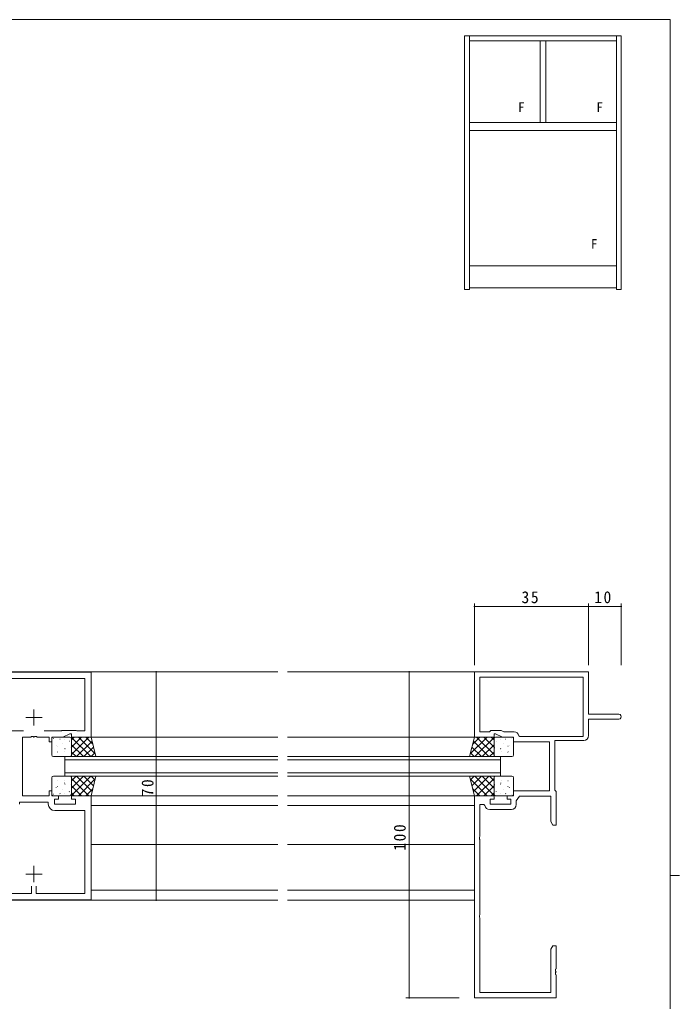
# Model space of a CAD drawing. Units: millimetres on the paper. Extents: x -420 to 373, y -297 to 267.
# Drawn here: x 152.9 to 355.1, y -36.7 to 264.4 of the extents above; entities that cross this region are included whole.
import ezdxf
from ezdxf.enums import TextEntityAlignment as Align

# ---------------------------------------------------------------- set-up
doc = ezdxf.new("R2010")
doc.units = ezdxf.units.MM
for name, color, linetype, lineweight in [('0-1_USER1', 7, 'Continuous', 9), ('0-3_YKK_11', 7, 'Continuous', 9), ('0-4_YKK_12', 2, 'Continuous', 9), ('0-5_YSS_K', 4, 'Continuous', 9), ('0-6_YKK_13', 4, 'Continuous', 9), ('0-7_YKK_D', 6, 'Continuous', 9)]:
    doc.layers.add(name, color=color, linetype=linetype, lineweight=lineweight)
doc.styles.add('ＭＳ ゴシック', font='')
doc.styles.get('ＭＳ ゴシック').set_extended_font_data('MS Gothic')

msp = doc.modelspace()

# ---------------------------------------------------------------- linework, layer by layer
at = {"layer": '0-1_USER1'}
for p, q in [((352.3, 264.4), (-417.7, 264.4)), ((352.3, 264.4), (352.3, -260.6)), ((352.3, 1.9), (355.1, 1.9))]:
    msp.add_line(p, q, dxfattribs=at)
at = {"layer": '0-3_YKK_11'}
for p, q in [((139.8, 64.3), (174.8, 64.3)), ((174.8, 64.3), (174.8, 44.4)), ((292.3, 64.4), (327.3, 64.4)), ((292.3, 44.4), (292.3, 64.4)), ((327.3, 64.4), (327.3, 51.4)), ((172.87, 62.37), (141.73, 62.37)), ((172.87, 46.33), (172.87, 62.37)), ((325.67, 62.77), (293.93, 62.77)), ((293.93, 62.77), (293.93, 46.03)), ((325.67, 62.77), (293.93, 62.77)), ((325.67, 44.53), (325.67, 62.77)), ((157.3, 52.9), (157.3, 47.9)), ((327.3, 51.4), (336.55, 51.4)), ((154.8, 50.4), (159.8, 50.4)), ((327.3, 49.9), (327.3, 44.83)), ((336.55, 49.9), (327.3, 49.9)), ((148.872, 46.33), (154.134, 46.33)), ((160.466, 46.33), (165.728, 46.33)), ((160.466, 46.33), (165.728, 46.33)), ((165.728, 46.33), (165.878, 46.4)), ((165.878, 46.4), (170.3, 46.4)), ((168.3, 45.4), (166.156, 44.4)), ((168.8, 45.4), (168.3, 45.4)), ((168.8, 44.4), (168.8, 45.4)), ((170.3, 46.4), (170.45, 46.33)), ((170.45, 46.33), (172.87, 46.33)), ((293.93, 46.03), (296.93, 46.03)), ((296.93, 46.03), (297.3, 46.4)), ((297.3, 46.4), (300.512, 46.4)), ((298.3, 45.4), (298.3, 44.4)), ((298.8, 45.4), (298.3, 45.4)), ((300.945, 44.4), (298.8, 45.4)), ((300.512, 46.4), (301.306, 46.03)), ((301.306, 46.03), (304.43, 46.03)), ((153.8, 44.4), (153.8, 26.4)), ((156.342, 44.4), (153.8, 44.4)), ((156.525, 44.52), (156.342, 44.4)), ((157.075, 44.52), (156.525, 44.52)), ((157.258, 44.4), (157.075, 44.52)), ((157.342, 44.4), (157.258, 44.4)), ((157.525, 44.52), (157.342, 44.4)), ((158.075, 44.52), (157.525, 44.52)), ((158.258, 44.4), (158.075, 44.52)), ((162, 44.4), (158.258, 44.4)), ((162, 42.9), (162, 44.4)), ((162.8, 42.9), (162, 42.9)), ((162.8, 44.4), (162.8, 42.9)), ((166.156, 44.4), (162.8, 44.4)), ((174.8, 44.4), (168.8, 44.4)), ((298.3, 44.4), (292.3, 44.4)), ((304.3, 44.4), (300.945, 44.4)), ((304.3, 42.9), (304.3, 44.4)), ((315.3, 42.9), (304.3, 42.9)), ((305.909, 44.78), (306.205, 44.53)), ((306.205, 44.53), (325.67, 44.53)), ((315.3, 27.9), (315.3, 42.9)), ((316.93, 43.33), (316.93, 28.099)), ((325.8, 43.33), (316.93, 43.33)), ((162, 27.9), (162.8, 27.9)), ((162, 26.4), (162, 27.9)), ((162.8, 27.9), (162.8, 26.4)), ((304.3, 27.9), (315.3, 27.9)), ((304.3, 26.4), (304.3, 27.9)), ((316.93, 28.099), (317.115, 27.899)), ((317.115, 27.899), (317.3, 27.7)), ((317.3, 27.7), (317.3, 17.4)), ((152.93, 24.47), (161.67, 24.47)), ((152.93, 23.87), (152.93, 24.47)), ((153.8, 26.4), (162, 26.4)), ((161.67, 24.47), (161.67, 23.87)), ((162.8, 26.4), (164.8, 26.4)), ((163.6, 25.4), (163.6, 23.8)), ((164.8, 25.4), (163.6, 25.4)), ((164.8, 26.4), (164.8, 25.4)), ((168.8, 26.4), (174.8, 26.4)), ((168.8, 25.4), (168.8, 26.4)), ((170, 25.4), (168.8, 25.4)), ((170, 23.8), (170, 25.4)), ((174.8, 26.4), (174.8, -5.5)), ((292.3, 26.4), (298.3, 26.4)), ((292.3, -35.6), (292.3, 26.4)), ((297.1, 25.4), (297.1, 23.8)), ((298.3, 25.4), (297.1, 25.4)), ((298.3, 26.4), (298.3, 25.4)), ((302.3, 26.4), (304.3, 26.4)), ((302.3, 25.4), (302.3, 26.4)), ((303.5, 25.4), (302.3, 25.4)), ((303.5, 23.8), (303.5, 25.4)), ((306.1, 26.27), (305.13, 24.885)), ((305.13, 24.885), (305.13, 23.67)), ((315.67, 26.27), (306.1, 26.27)), ((315.67, 18.491), (315.67, 26.27)), ((163.6, 23.8), (170, 23.8)), ((163.67, 21.87), (172.87, 21.87)), ((172.87, 21.87), (172.87, -3.57)), ((293.93, 23.7), (293.93, 13.858)), ((295.19, 23.7), (293.93, 23.7)), ((295.487, 23.445), (295.19, 23.7)), ((303.63, 22.17), (296.97, 22.17)), ((297.1, 23.8), (303.5, 23.8)), ((316.3, 17.4), (315.67, 18.491)), ((317.3, 17.4), (316.3, 17.4)), ((293.93, 13.858), (293.81, 13.675)), ((293.81, 13.675), (293.81, 13.125)), ((293.81, 13.125), (293.93, 12.942)), ((293.93, 12.942), (293.93, -10.142)), ((157.3, 4.9), (157.3, -0.1)), ((154.8, 2.4), (159.8, 2.4)), ((156.6, -1.3), (156.6, -3.57)), ((156.6, -1.3), (156.6, -3.57)), ((158, -3.57), (158, -1.3)), ((174.8, -5.5), (139.8, -5.5)), ((156.6, -3.57), (141.73, -3.57)), ((172.87, -3.57), (158, -3.57)), ((293.93, -10.142), (293.81, -10.325)), ((293.81, -10.325), (293.81, -10.875)), ((293.81, -10.875), (293.93, -11.058)), ((293.93, -11.058), (293.93, -33.97)), ((315.67, -20.691), (316.3, -19.6)), ((315.67, -33.97), (315.67, -20.691)), ((316.3, -19.6), (317.3, -19.6)), ((317.3, -19.6), (317.3, -26.642)), ((317.3, -26.642), (317.18, -26.825)), ((317.18, -26.825), (317.18, -27.375)), ((317.18, -27.375), (317.3, -27.558)), ((317.3, -27.642), (317.18, -27.825)), ((317.18, -27.825), (317.18, -28.375)), ((317.18, -28.375), (317.3, -28.558)), ((317.3, -27.558), (317.3, -27.642)), ((317.3, -28.558), (317.3, -35.6)), ((317.3, -35.6), (292.3, -35.6)), ((293.93, -33.97), (315.67, -33.97))]:
    msp.add_line(p, q, dxfattribs=at)
for centre, radius, start, end in [((336.55, 50.65), 0.75, 269.99998, 90), ((304.43, 44.53), 1.5, 9.59407, 89.99998), ((325.8, 44.83), 1.5, 270, 359.99998), ((163.67, 23.87), 2, 180, 269.99998), ((296.97, 23.67), 1.5, 188.62692, 269.99998), ((303.63, 23.67), 1.5, 270, 359.99998)]:
    msp.add_arc(centre, radius, start, end, dxfattribs=at)
at = {"layer": '0-4_YKK_12'}
for p, q in [((82.55, 64.4), (232.05, 64.4)), ((292.6, 64.4), (235.05, 64.4)), ((174.6, 44.4), (232.05, 44.4)), ((292.3, 44.4), (235.05, 44.4)), ((166.8, 32.4), (166.8, 38.4)), ((166.8, 38.4), (232.05, 38.4)), ((166.8, 37.4), (232.05, 37.4)), ((300.3, 38.4), (235.05, 38.4)), ((300.3, 37.4), (235.05, 37.4)), ((300.3, 38.4), (300.3, 32.4)), ((166.8, 33.4), (232.05, 33.4)), ((300.3, 33.4), (235.05, 33.4)), ((166.8, 32.4), (232.05, 32.4)), ((300.3, 32.4), (235.05, 32.4)), ((174.6, 26.4), (232.05, 26.4)), ((292.3, 26.4), (235.05, 26.4)), ((174.8, 23.4), (232.05, 23.4)), ((292.3, 23.4), (235.05, 23.4)), ((174.8, 11.4), (232.05, 11.4)), ((292.3, 11.4), (235.05, 11.4)), ((174.8, -2.6), (232.05, -2.6)), ((292.3, -2.6), (235.05, -2.6)), ((82.55, -5.6), (232.05, -5.6)), ((292.3, -5.6), (235.05, -5.6))]:
    msp.add_line(p, q, dxfattribs=at)
at = {"layer": '0-5_YSS_K'}
for p, q in [((337.3, 259.4), (289.3, 259.4)), ((289.3, 181.65), (289.3, 259.4)), ((290.8, 181.65), (290.8, 259.4)), ((335.8, 181.65), (335.8, 259.4)), ((337.3, 181.65), (337.3, 259.4)), ((335.8, 257.9), (290.8, 257.9)), ((312.425, 257.9), (312.425, 232.9)), ((314.175, 257.9), (314.175, 232.9)), ((335.8, 232.9), (290.8, 232.9)), ((335.8, 230.4), (290.8, 230.4)), ((290.8, 188.9), (335.8, 188.9)), ((289.3, 181.65), (290.8, 181.65)), ((290.8, 182.15), (335.8, 182.15)), ((335.8, 181.65), (337.3, 181.65))]:
    msp.add_line(p, q, dxfattribs=at)
at = {"layer": '0-6_YKK_13'}
for p, q in [((162.8, 38.9), (162.8, 43.9)), ((163.3, 44.4), (168.3, 44.4)), ((163.364, 43.956), (163.34, 43.912)), ((165.308, 43.764), (165.22, 43.717)), ((165.988, 42.522), (165.964, 42.478)), ((166.723, 43.592), (166.715, 43.586)), ((168.179, 43.165), (168.155, 43.122)), ((171.889, 44.4), (168.8, 41.311)), ((169.644, 44.4), (168.8, 43.556)), ((168.8, 44.4), (168.8, 38.4)), ((174.134, 44.4), (168.8, 39.066)), ((174.8, 44.4), (168.8, 44.4)), ((174.702, 38.4), (168.8, 44.302)), ((168.8, 43.9), (168.8, 38.9)), ((175.116, 43.136), (170.379, 38.4)), ((176.084, 39.263), (170.947, 44.4)), ((175.336, 42.256), (173.192, 44.4)), ((176.3, 38.4), (174.8, 44.4)), ((290.8, 38.4), (292.3, 44.4)), ((291.016, 39.263), (296.153, 44.4)), ((291.764, 42.256), (293.908, 44.4)), ((291.984, 43.136), (296.721, 38.4)), ((292.3, 44.4), (298.3, 44.4)), ((292.398, 38.4), (298.3, 44.302)), ((292.966, 44.4), (298.3, 39.066)), ((295.211, 44.4), (298.3, 41.311)), ((297.456, 44.4), (298.3, 43.556)), ((298.3, 44.4), (298.3, 38.4)), ((298.3, 43.9), (298.3, 38.9)), ((303.8, 44.4), (298.8, 44.4)), ((298.921, 43.165), (298.945, 43.122)), ((300.378, 43.592), (300.385, 43.586)), ((301.112, 42.522), (301.136, 42.478)), ((301.792, 43.764), (301.88, 43.717)), ((303.736, 43.956), (303.76, 43.912)), ((304.3, 38.9), (304.3, 43.9)), ((164.098, 41.931), (164.074, 41.887)), ((164.53, 39.855), (164.506, 39.811)), ((164.518, 41.617), (164.51, 41.611)), ((166.538, 39.831), (166.53, 39.825)), ((166.722, 40.498), (166.698, 40.454)), ((166.833, 40.874), (166.745, 40.828)), ((168.612, 41.089), (168.588, 41.045)), ((168.705, 41.773), (168.698, 41.766)), ((172.457, 38.4), (168.8, 42.057)), ((170.212, 38.4), (168.8, 39.812)), ((175.565, 41.34), (172.625, 38.4)), ((176.014, 39.544), (174.87, 38.4)), ((291.086, 39.544), (292.231, 38.4)), ((291.535, 41.34), (294.476, 38.4)), ((294.643, 38.4), (298.3, 42.057)), ((296.888, 38.4), (298.3, 39.812)), ((298.395, 41.773), (298.402, 41.766)), ((298.488, 41.089), (298.512, 41.045)), ((300.267, 40.874), (300.356, 40.828)), ((300.378, 40.498), (300.402, 40.454)), ((300.562, 39.831), (300.57, 39.825)), ((302.57, 39.855), (302.594, 39.811)), ((302.582, 41.617), (302.59, 41.611)), ((303.002, 41.931), (303.026, 41.887)), ((168.3, 38.4), (163.3, 38.4)), ((167.154, 38.421), (167.143, 38.4)), ((168.8, 38.4), (176.3, 38.4)), ((298.3, 38.4), (290.8, 38.4)), ((298.8, 38.4), (303.8, 38.4)), ((299.946, 38.421), (299.957, 38.4)), ((162.8, 31.9), (162.8, 26.9)), ((168.3, 32.4), (163.3, 32.4)), ((164.53, 30.946), (164.506, 30.989)), ((166.538, 30.969), (166.53, 30.975)), ((166.722, 30.302), (166.698, 30.346)), ((167.154, 32.379), (167.143, 32.4)), ((170.212, 32.4), (168.8, 30.988)), ((168.8, 26.4), (168.8, 32.4)), ((174.702, 32.4), (168.8, 26.498)), ((172.457, 32.4), (168.8, 28.743)), ((168.8, 32.4), (176.3, 32.4)), ((168.8, 26.9), (168.8, 31.9)), ((174.134, 26.4), (168.8, 31.734)), ((175.116, 27.664), (170.379, 32.4)), ((176.084, 31.537), (170.947, 26.4)), ((175.565, 29.46), (172.625, 32.4)), ((176.3, 32.4), (174.8, 26.4)), ((176.014, 31.256), (174.87, 32.4)), ((298.3, 32.4), (290.8, 32.4)), ((290.8, 32.4), (292.3, 26.4)), ((291.016, 31.537), (296.153, 26.4)), ((291.086, 31.256), (292.231, 32.4)), ((291.535, 29.46), (294.476, 32.4)), ((291.984, 27.664), (296.721, 32.4)), ((292.398, 32.4), (298.3, 26.498)), ((292.966, 26.4), (298.3, 31.734)), ((294.643, 32.4), (298.3, 28.743)), ((296.888, 32.4), (298.3, 30.988)), ((298.3, 26.4), (298.3, 32.4)), ((298.3, 26.9), (298.3, 31.9)), ((298.8, 32.4), (303.8, 32.4)), ((299.946, 32.379), (299.957, 32.4)), ((300.378, 30.302), (300.402, 30.346)), ((300.562, 30.969), (300.57, 30.975)), ((302.57, 30.946), (302.594, 30.989)), ((304.3, 31.9), (304.3, 26.9)), ((164.098, 28.869), (164.074, 28.913)), ((164.518, 29.183), (164.51, 29.189)), ((165.988, 28.278), (165.964, 28.322)), ((166.723, 27.208), (166.715, 27.215)), ((166.833, 29.926), (166.745, 29.972)), ((168.179, 27.635), (168.155, 27.679)), ((168.612, 29.711), (168.588, 29.755)), ((168.705, 29.027), (168.698, 29.034)), ((171.889, 26.4), (168.8, 29.489)), ((169.644, 26.4), (168.8, 27.244)), ((175.336, 28.544), (173.192, 26.4)), ((291.764, 28.544), (293.908, 26.4)), ((295.211, 26.4), (298.3, 29.489)), ((297.456, 26.4), (298.3, 27.244)), ((298.395, 29.027), (298.402, 29.034)), ((298.488, 29.711), (298.512, 29.755)), ((298.921, 27.635), (298.945, 27.679)), ((300.267, 29.926), (300.356, 29.972)), ((300.378, 27.208), (300.385, 27.215)), ((301.112, 28.278), (301.136, 28.322)), ((302.582, 29.183), (302.59, 29.189)), ((303.002, 28.869), (303.026, 28.913)), ((163.3, 26.4), (168.3, 26.4)), ((163.364, 26.844), (163.34, 26.888)), ((165.308, 27.036), (165.22, 27.083)), ((174.8, 26.4), (168.8, 26.4)), ((292.3, 26.4), (298.3, 26.4)), ((303.8, 26.4), (298.8, 26.4)), ((301.792, 27.036), (301.88, 27.083)), ((303.736, 26.844), (303.76, 26.888))]:
    msp.add_line(p, q, dxfattribs=at)
for centre, start, end in [((163.3, 43.9), 89.99998, 179.99998), ((168.3, 43.9), 0, 90), ((298.8, 43.9), 90, 180), ((303.8, 43.9), 0, 90), ((163.3, 38.9), 180, 270), ((168.3, 38.9), 270, 0), ((298.8, 38.9), 180, 270), ((303.8, 38.9), 270, 0), ((163.3, 31.9), 89.99998, 179.99998), ((168.3, 31.9), 0, 90), ((298.8, 31.9), 90, 180), ((303.8, 31.9), 0, 90), ((163.3, 26.9), 180, 270), ((168.3, 26.9), 270, 0), ((298.8, 26.9), 180, 270), ((303.8, 26.9), 270, 0)]:
    msp.add_arc(centre, 0.5, start, end, dxfattribs=at)
at = {"layer": '0-7_YKK_D'}
for p, q in [((292.3, 66.4), (292.3, 85.4)), ((292.3, 84.4), (327.3, 84.4)), ((327.3, 66.4), (327.3, 85.4)), ((327.3, 66.4), (327.3, 85.4)), ((337.3, 84.4), (327.3, 84.4)), ((337.3, 66.4), (337.3, 85.4)), ((194.8, 64.4), (194.8, -5.6)), ((287.577, 64.4), (271.3, 64.4)), ((272.3, 64.4), (272.3, -35.6)), ((287.577, -35.6), (271.3, -35.6))]:
    msp.add_line(p, q, dxfattribs=at)
for centre, start, end in [((292.3, 84.4), 0, 180), ((292.3, 84.4), 180, 0), ((327.3, 84.4), 0, 180), ((327.3, 84.4), 0, 180), ((327.3, 84.4), 180, 0), ((327.3, 84.4), 180, 0), ((337.3, 84.4), 0, 180), ((337.3, 84.4), 180, 0), ((194.8, 64.4), 90, 270), ((194.8, 64.4), 270, 90), ((272.3, 64.4), 90, 270), ((272.3, 64.4), 270, 90), ((194.8, -5.6), 90, 270), ((194.8, -5.6), 270, 90), ((272.3, -35.6), 90, 270), ((272.3, -35.6), 270, 90)]:
    msp.add_arc(centre, 0.106, start, end, dxfattribs=at)

# ---------------------------------------------------------------- texts
at = {"layer": '0-5_YSS_K', "color": 7, "style": 'ＭＳ ゴシック'}
for p in [(305.696, 235.208), (329.696, 235.208), (328.014, 193.269)]:
    msp.add_text('F', height=2.933, dxfattribs=at).set_placement(p, align=Align.BOTTOM_LEFT)
at = {"layer": '0-7_YKK_D', "color": 3, "char_height": 3.666, "attachment_point": 7, "style": 'ＭＳ ゴシック'}
for s, insert in [('\\T1.21;\\W0.95;35', (306.73, 85.4)), ('\\T1.21;\\W0.95;10', (328.999, 85.4))]:
    msp.add_mtext(s, dxfattribs=dict(at, insert=insert))
at = {"layer": '0-7_YKK_D', "color": 3, "char_height": 3.666, "attachment_point": 7, "rotation": 90, "style": 'ＭＳ ゴシック'}
for s, insert in [('\\T1.21;\\W0.95;70', (194, 26.208)), ('\\T1.21;\\W0.95;100', (271.3, 9.539))]:
    msp.add_mtext(s, dxfattribs=dict(at, insert=insert))

doc.saveas('drawing.dxf')
